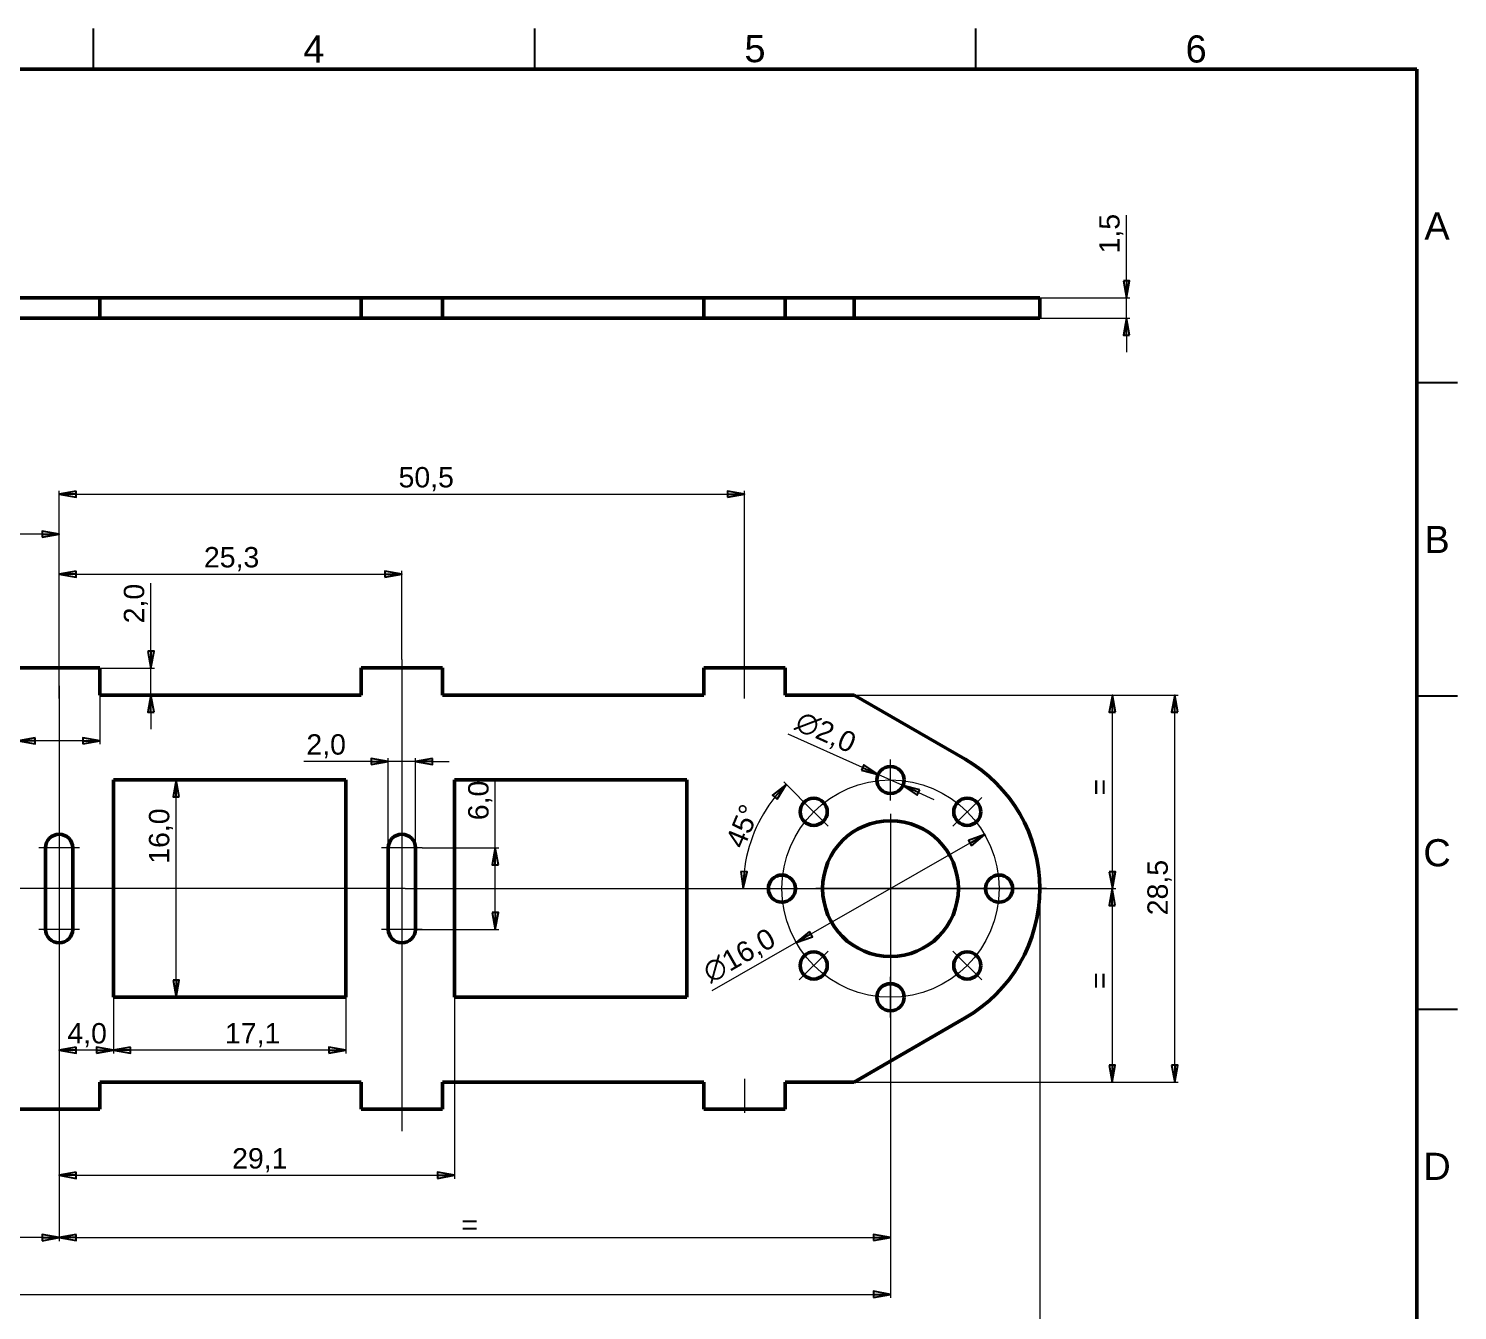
# Model space of a CAD drawing. Header units: millimetres. Extents: x 0 to 208, y 2 to 146.
# Drawn here: x 102.7 to 208, y 52.1 to 146.5 of the extents above; entities that cross this region are included whole.
import ezdxf

# ---------------------------------------------------------------- set-up
doc = ezdxf.new("R2010")
doc.units = ezdxf.units.MM
doc.header["$LTSCALE"] = 0.5
doc.linetypes.add('CHAIN', pattern=[0.3543, 0.2362, -0.0295, 0.0591, -0.0295])
for name, color, linetype, lineweight in [('Center Mark(INTECO)', 7, 'CHAIN', 18), ('Centerline(INTECO)', 7, 'CHAIN', 18), ('Dimensions(INTECO)', 7, 'Continuous', 25), ('Sketch Geometry(INTECO)', 7, 'Continuous', 50), ('Symbols(INTECO)', 7, 'Continuous', 18)]:
    doc.layers.add(name, color=color, linetype=linetype, lineweight=lineweight)
doc.layers.add('Visible Edges(INTECO)', color=7, linetype='Continuous', lineweight=50, true_color=0x262659)
doc.styles.add('Current-ISO-INTECO', font='arial.ttf')
doc.styles.add('Current-ISO-INTECODimensionsText', font='arial.ttf')
doc.dimstyles.new('ISO - INTECO', dxfattribs={"dimscale": 0.5, "dimtxt": 3, "dimasz": 2.5, "dimexe": 0.5, "dimexo": 0, "dimgap": 0.4, "dimtad": 1, "dimrnd": 1e-08, "dimzin": 0, "dimtxsty": 'Current-ISO-INTECODimensionsText', "dimblk": 'Filled-3', "dimcen": 0.09, "dimdle": 7, "dimclrd": 7, "dimclre": 7, "dimclrt": 7, "dimadec": 1, "dimazin": 0, "dimtfac": 0.666667, "dimtmove": 0, "dimatfit": 3, "dimfxl": 1, "dimtolj": 1, "dimlwd": 15, "dimlwe": 15, "dimarcsym": 0})

# ---------------------------------------------------------------- blocks, each defined once
blk = doc.blocks.new('Borders INTECO Okvir')
at = {"layer": 'Sketch Geometry(INTECO)', "lineweight": 25}
for p, q in [((215, 293), (215, 287)), ((280, 293), (280, 287)), ((345, 293), (345, 287)), ((416, 240.83), (410, 240.83)), ((416, 194.67), (410, 194.67)), ((416, 148.5), (410, 148.5))]:
    blk.add_line(p, q, dxfattribs=at)
at = {"layer": 'Sketch Geometry(INTECO)'}
for p, q in [((410, 287), (20, 287)), ((410, 10), (410, 287))]:
    blk.add_line(p, q, dxfattribs=at)
at = {"layer": 'Symbols(INTECO)', "color": 7, "char_height": 4, "style": 'Current-ISO-INTECO'}
for s, insert, attachment_point in [('\\fArial|b0|i0;\\H4.0000;4', (247.5, 292), 2), ('\\fArial|b0|i0;\\H4.0000;5', (312.5, 292.05), 2), ('\\fArial|b0|i0;\\H4.0000;6', (377.5, 292), 2), ('\\fArial|b0|i0;\\H4.0000;A', (413, 263.92), 5), ('\\fArial|b0|i0;\\H4.0000;B', (413, 217.75), 5), ('\\fArial|b0|i0;\\H4.0000;C', (413, 171.58), 5), ('\\fArial|b0|i0;\\H4.0000;D', (413, 125.42), 5)]:
    blk.add_mtext(s, dxfattribs=dict(at, insert=insert, attachment_point=attachment_point))
blk = doc.blocks.new('Filled-3')
at = {"color": 0}
for p, q in [((0, 0), (-1, 0.18)), ((-1, 0.18), (-1, -0.18)), ((-1, 0), (0, 0)), ((-1, -0.18), (0, 0))]:
    blk.add_line(p, q, dxfattribs=at)
at = {"color": 0, "flags": 128}
blk.add_lwpolyline([(-1, -0.18), (0, 0), (-1, 0.18), (-1, -0.18)], dxfattribs=at)
at = {"color": 0}
blk.add_solid([(-1, -0.18), (0, 0), (-1, 0.18), (-1, -0.18)], dxfattribs=at)
blk = doc.blocks.new('*D25')
at = {"layer": 'Defpoints', "color": 0, "linetype": 'Continuous', "transparency": 16777216}
for p in [(173.18, 87.14), (159.29, 79.19)]:
    blk.add_point(p, dxfattribs=at)
at = {"layer": 'Dimensions(INTECO)', "color": 7, "linetype": 'Continuous', "lineweight": 15, "transparency": 16777216}
for p, q in [((172.09, 86.52), (160.37, 79.81)), ((159.29, 79.19), (153.06, 75.63))]:
    blk.add_line(p, q, dxfattribs=at)
at = {"layer": 'Dimensions(INTECO)', "color": 7, "linetype": 'Continuous', "lineweight": 15, "transparency": 16777216, "xscale": 1.25, "yscale": 1.25, "zscale": 1.25}
for p, rotation in [((173.18, 87.14), 29.78324675128484), ((159.29, 79.19), 209.7832467512848)]:
    blk.add_blockref('Filled-3', p, dxfattribs=dict(at, rotation=rotation))
at = {"layer": 'Dimensions(INTECO)', "color": 7, "linetype": 'Continuous', "lineweight": 18, "transparency": 16777216, "insert": (152.22, 77.51), "char_height": 1.5, "attachment_point": 1, "rotation": 29.7832, "style": 'Current-ISO-INTECODimensionsText'}
blk.add_mtext('\\A1;∅16,0', dxfattribs=at)
blk = doc.blocks.new('*D28')
at = {"layer": 'Defpoints', "color": 0, "linetype": 'Continuous', "transparency": 16777216}
for p in [(43.73, 77.66), (166.23, 77.66), (166.23, 53.28)]:
    blk.add_point(p, dxfattribs=at)
at = {"layer": 'Dimensions(INTECO)', "color": 7, "linetype": 'Continuous', "lineweight": 15, "transparency": 16777216}
for p, q in [((43.73, 77.66), (43.73, 53.03)), ((166.23, 77.66), (166.23, 53.03)), ((44.98, 53.28), (164.98, 53.28))]:
    blk.add_line(p, q, dxfattribs=at)
at = {"layer": 'Dimensions(INTECO)', "color": 7, "linetype": 'Continuous', "lineweight": 15, "transparency": 16777216, "xscale": 1.25, "yscale": 1.25, "zscale": 1.25, "rotation": 180}
blk.add_blockref('Filled-3', (43.73, 53.28), dxfattribs=at)
at = {"layer": 'Dimensions(INTECO)', "color": 7, "linetype": 'Continuous', "lineweight": 15, "transparency": 16777216, "xscale": 1.25, "yscale": 1.25, "zscale": 1.25}
blk.add_blockref('Filled-3', (166.23, 53.28), dxfattribs=at)
at = {"layer": 'Dimensions(INTECO)', "color": 7, "linetype": 'Continuous', "lineweight": 18, "transparency": 16777216, "insert": (96.43, 55.28), "char_height": 1.5, "attachment_point": 1, "style": 'Current-ISO-INTECODimensionsText'}
blk.add_mtext('\\A1;122,5', dxfattribs=at)
blk = doc.blocks.new('*D29')
at = {"layer": 'Defpoints', "color": 0, "linetype": 'Continuous', "transparency": 16777216}
for p in [(32.73, 83.16), (177.23, 83.16), (177.23, 47.78)]:
    blk.add_point(p, dxfattribs=at)
at = {"layer": 'Dimensions(INTECO)', "color": 7, "linetype": 'Continuous', "lineweight": 15, "transparency": 16777216}
for p, q in [((32.73, 83.16), (32.73, 47.53)), ((177.23, 83.16), (177.23, 47.53)), ((33.98, 47.78), (175.98, 47.78))]:
    blk.add_line(p, q, dxfattribs=at)
at = {"layer": 'Dimensions(INTECO)', "color": 7, "linetype": 'Continuous', "lineweight": 15, "transparency": 16777216, "xscale": 1.25, "yscale": 1.25, "zscale": 1.25, "rotation": 180}
blk.add_blockref('Filled-3', (32.73, 47.78), dxfattribs=at)
at = {"layer": 'Dimensions(INTECO)', "color": 7, "linetype": 'Continuous', "lineweight": 15, "transparency": 16777216, "xscale": 1.25, "yscale": 1.25, "zscale": 1.25}
blk.add_blockref('Filled-3', (177.23, 47.78), dxfattribs=at)
at = {"layer": 'Dimensions(INTECO)', "color": 7, "linetype": 'Continuous', "lineweight": 18, "transparency": 16777216, "insert": (77.64, 49.95), "char_height": 1.5, "attachment_point": 1, "style": 'Current-ISO-INTECODimensionsText'}
blk.add_mtext('\\A1;\\fArial|b0|i0;\\H1.5000;(145)', dxfattribs=at)
blk = doc.blocks.new('*D30')
at = {"layer": 'Defpoints', "color": 0, "linetype": 'Continuous', "transparency": 16777216}
for p in [(131.23, 92.52), (129.23, 86.16), (131.23, 86.16)]:
    blk.add_point(p, dxfattribs=at)
at = {"layer": 'Dimensions(INTECO)', "color": 7, "linetype": 'Continuous', "lineweight": 15, "transparency": 16777216}
for p, q in [((129.23, 86.16), (129.23, 92.77)), ((131.23, 86.16), (131.23, 92.77)), ((127.98, 92.52), (123, 92.52)), ((131.23, 92.52), (129.23, 92.52)), ((132.48, 92.52), (133.73, 92.52))]:
    blk.add_line(p, q, dxfattribs=at)
at = {"layer": 'Dimensions(INTECO)', "color": 7, "linetype": 'Continuous', "lineweight": 15, "transparency": 16777216, "xscale": 1.25, "yscale": 1.25, "zscale": 1.25}
blk.add_blockref('Filled-3', (129.23, 92.52), dxfattribs=at)
at = {"layer": 'Dimensions(INTECO)', "color": 7, "linetype": 'Continuous', "lineweight": 15, "transparency": 16777216, "xscale": 1.25, "yscale": 1.25, "zscale": 1.25, "rotation": 180}
blk.add_blockref('Filled-3', (131.23, 92.52), dxfattribs=at)
at = {"layer": 'Dimensions(INTECO)', "color": 7, "linetype": 'Continuous', "lineweight": 18, "transparency": 16777216, "insert": (123.2, 94.53), "char_height": 1.5, "attachment_point": 1, "style": 'Current-ISO-INTECODimensionsText'}
blk.add_mtext('\\A1;2,0', dxfattribs=at)
blk = doc.blocks.new('*D31')
at = {"layer": 'Defpoints', "color": 0, "linetype": 'Continuous', "transparency": 16777216}
for p in [(131.73, 86.16), (131.23, 80.16), (137.12, 80.16)]:
    blk.add_point(p, dxfattribs=at)
at = {"layer": 'Dimensions(INTECO)', "color": 7, "linetype": 'Continuous', "lineweight": 15, "transparency": 16777216}
for p, q in [((137.12, 86.16), (137.12, 91.13)), ((131.73, 86.16), (137.37, 86.16)), ((137.12, 81.41), (137.12, 84.91)), ((131.23, 80.16), (137.37, 80.16))]:
    blk.add_line(p, q, dxfattribs=at)
at = {"layer": 'Dimensions(INTECO)', "color": 7, "linetype": 'Continuous', "lineweight": 15, "transparency": 16777216, "xscale": 1.25, "yscale": 1.25, "zscale": 1.25}
for p, rotation in [((137.12, 86.16), 90), ((137.12, 80.16), 270)]:
    blk.add_blockref('Filled-3', p, dxfattribs=dict(at, rotation=rotation))
at = {"layer": 'Dimensions(INTECO)', "color": 7, "linetype": 'Continuous', "lineweight": 18, "transparency": 16777216, "insert": (135.12, 88.2), "char_height": 1.5, "attachment_point": 1, "rotation": 90, "style": 'Current-ISO-INTECODimensionsText'}
blk.add_mtext('\\A1;6,0', dxfattribs=at)
blk = doc.blocks.new('*D32')
at = {"layer": 'Defpoints', "color": 0, "linetype": 'Continuous', "transparency": 16777216}
for p in [(155.48, 112.21), (104.98, 99.66), (155.48, 99.66)]:
    blk.add_point(p, dxfattribs=at)
at = {"layer": 'Dimensions(INTECO)', "color": 7, "linetype": 'Continuous', "lineweight": 15, "transparency": 16777216}
for p, q in [((104.98, 99.66), (104.98, 112.46)), ((106.23, 112.21), (154.23, 112.21)), ((155.48, 99.66), (155.48, 112.46))]:
    blk.add_line(p, q, dxfattribs=at)
at = {"layer": 'Dimensions(INTECO)', "color": 7, "linetype": 'Continuous', "lineweight": 15, "transparency": 16777216, "xscale": 1.25, "yscale": 1.25, "zscale": 1.25, "rotation": 180}
blk.add_blockref('Filled-3', (104.98, 112.21), dxfattribs=at)
at = {"layer": 'Dimensions(INTECO)', "color": 7, "linetype": 'Continuous', "lineweight": 15, "transparency": 16777216, "xscale": 1.25, "yscale": 1.25, "zscale": 1.25}
blk.add_blockref('Filled-3', (155.48, 112.21), dxfattribs=at)
at = {"layer": 'Dimensions(INTECO)', "color": 7, "linetype": 'Continuous', "lineweight": 18, "transparency": 16777216, "insert": (129.99, 114.21), "char_height": 1.5, "attachment_point": 1, "style": 'Current-ISO-INTECODimensionsText'}
blk.add_mtext('\\A1;50,5', dxfattribs=at)
blk = doc.blocks.new('*D33')
at = {"layer": 'Defpoints', "color": 0, "linetype": 'Continuous', "transparency": 16777216}
for p in [(101.98, 99.41), (107.98, 99.41), (107.98, 94.05)]:
    blk.add_point(p, dxfattribs=at)
at = {"layer": 'Dimensions(INTECO)', "color": 7, "linetype": 'Continuous', "lineweight": 15, "transparency": 16777216}
for p, q in [((101.98, 99.41), (101.98, 93.8)), ((107.98, 99.41), (107.98, 93.8)), ((101.98, 94.05), (96.87, 94.05)), ((106.73, 94.05), (103.23, 94.05))]:
    blk.add_line(p, q, dxfattribs=at)
at = {"layer": 'Dimensions(INTECO)', "color": 7, "linetype": 'Continuous', "lineweight": 15, "transparency": 16777216, "xscale": 1.25, "yscale": 1.25, "zscale": 1.25, "rotation": 180}
blk.add_blockref('Filled-3', (101.98, 94.05), dxfattribs=at)
at = {"layer": 'Dimensions(INTECO)', "color": 7, "linetype": 'Continuous', "lineweight": 15, "transparency": 16777216, "xscale": 1.25, "yscale": 1.25, "zscale": 1.25}
blk.add_blockref('Filled-3', (107.98, 94.05), dxfattribs=at)
at = {"layer": 'Dimensions(INTECO)', "color": 7, "linetype": 'Continuous', "lineweight": 18, "transparency": 16777216, "insert": (97.07, 96.05), "char_height": 1.5, "attachment_point": 1, "style": 'Current-ISO-INTECODimensionsText'}
blk.add_mtext('\\A1;6,0', dxfattribs=at)
blk = doc.blocks.new('*D34')
at = {"layer": 'Defpoints', "color": 0, "linetype": 'Continuous', "transparency": 16777216}
for p in [(107.98, 99.41), (111.75, 99.41), (107.98, 97.41)]:
    blk.add_point(p, dxfattribs=at)
at = {"layer": 'Dimensions(INTECO)', "color": 7, "linetype": 'Continuous', "lineweight": 15, "transparency": 16777216}
for p, q in [((111.75, 100.66), (111.75, 105.65)), ((107.98, 99.41), (112, 99.41)), ((111.75, 97.41), (111.75, 99.41)), ((107.98, 97.41), (112, 97.41)), ((111.75, 96.16), (111.75, 94.91))]:
    blk.add_line(p, q, dxfattribs=at)
at = {"layer": 'Dimensions(INTECO)', "color": 7, "linetype": 'Continuous', "lineweight": 15, "transparency": 16777216, "xscale": 1.25, "yscale": 1.25, "zscale": 1.25}
for p, rotation in [((111.75, 99.41), 270), ((111.75, 97.41), 90)]:
    blk.add_blockref('Filled-3', p, dxfattribs=dict(at, rotation=rotation))
at = {"layer": 'Dimensions(INTECO)', "color": 7, "linetype": 'Continuous', "lineweight": 18, "transparency": 16777216, "insert": (109.75, 102.7), "char_height": 1.5, "attachment_point": 1, "rotation": 90, "style": 'Current-ISO-INTECODimensionsText'}
blk.add_mtext('\\A1;2,0', dxfattribs=at)
blk = doc.blocks.new('*D35')
at = {"layer": 'Defpoints', "color": 0, "linetype": 'Continuous', "transparency": 16777216}
for p in [(104.98, 80.16), (108.98, 75.16), (104.98, 71.26)]:
    blk.add_point(p, dxfattribs=at)
at = {"layer": 'Dimensions(INTECO)', "color": 7, "linetype": 'Continuous', "lineweight": 15, "transparency": 16777216}
for p, q in [((108.98, 75.16), (108.98, 71.01)), ((107.73, 71.26), (106.23, 71.26))]:
    blk.add_line(p, q, dxfattribs=at)
at = {"layer": 'Dimensions(INTECO)', "color": 7, "linetype": 'Continuous', "lineweight": 15, "transparency": 16777216, "xscale": 1.25, "yscale": 1.25, "zscale": 1.25, "rotation": 180}
blk.add_blockref('Filled-3', (104.98, 71.26), dxfattribs=at)
at = {"layer": 'Dimensions(INTECO)', "color": 7, "linetype": 'Continuous', "lineweight": 15, "transparency": 16777216, "xscale": 1.25, "yscale": 1.25, "zscale": 1.25}
blk.add_blockref('Filled-3', (108.98, 71.26), dxfattribs=at)
at = {"layer": 'Dimensions(INTECO)', "color": 7, "linetype": 'Continuous', "lineweight": 18, "transparency": 16777216, "insert": (105.59, 73.26), "char_height": 1.5, "attachment_point": 1, "style": 'Current-ISO-INTECODimensionsText'}
blk.add_mtext('\\A1;4,0', dxfattribs=at)
blk = doc.blocks.new('*D36')
at = {"layer": 'Defpoints', "color": 0, "linetype": 'Continuous', "transparency": 16777216}
for p in [(108.98, 75.16), (126.11, 75.16), (108.98, 71.26)]:
    blk.add_point(p, dxfattribs=at)
at = {"layer": 'Dimensions(INTECO)', "color": 7, "linetype": 'Continuous', "lineweight": 15, "transparency": 16777216}
for p, q in [((108.98, 75.16), (108.98, 71.01)), ((126.11, 75.16), (126.11, 71.01)), ((124.86, 71.26), (110.23, 71.26))]:
    blk.add_line(p, q, dxfattribs=at)
at = {"layer": 'Dimensions(INTECO)', "color": 7, "linetype": 'Continuous', "lineweight": 15, "transparency": 16777216, "xscale": 1.25, "yscale": 1.25, "zscale": 1.25, "rotation": 180}
blk.add_blockref('Filled-3', (108.98, 71.26), dxfattribs=at)
at = {"layer": 'Dimensions(INTECO)', "color": 7, "linetype": 'Continuous', "lineweight": 15, "transparency": 16777216, "xscale": 1.25, "yscale": 1.25, "zscale": 1.25}
blk.add_blockref('Filled-3', (126.11, 71.26), dxfattribs=at)
at = {"layer": 'Dimensions(INTECO)', "color": 7, "linetype": 'Continuous', "lineweight": 18, "transparency": 16777216, "insert": (117.2, 73.26), "char_height": 1.5, "attachment_point": 1, "style": 'Current-ISO-INTECODimensionsText'}
blk.add_mtext('\\A1;17,1', dxfattribs=at)
blk = doc.blocks.new('*D37')
at = {"layer": 'Defpoints', "color": 0, "linetype": 'Continuous', "transparency": 16777216}
for p in [(108.98, 91.16), (113.6, 91.16), (108.98, 75.16)]:
    blk.add_point(p, dxfattribs=at)
at = {"layer": 'Dimensions(INTECO)', "color": 7, "linetype": 'Continuous', "lineweight": 15, "transparency": 16777216}
blk.add_line((113.6, 76.41), (113.6, 89.91), dxfattribs=at)
at = {"layer": 'Dimensions(INTECO)', "color": 7, "linetype": 'Continuous', "lineweight": 15, "transparency": 16777216, "xscale": 1.25, "yscale": 1.25, "zscale": 1.25}
for p, rotation in [((113.6, 91.16), 90), ((113.6, 75.16), 270)]:
    blk.add_blockref('Filled-3', p, dxfattribs=dict(at, rotation=rotation))
at = {"layer": 'Dimensions(INTECO)', "color": 7, "linetype": 'Continuous', "lineweight": 18, "transparency": 16777216, "insert": (111.6, 84.99), "char_height": 1.5, "attachment_point": 1, "rotation": 90, "style": 'Current-ISO-INTECODimensionsText'}
blk.add_mtext('\\A1;16,0', dxfattribs=at)
blk = doc.blocks.new('*D38')
at = {"layer": 'Defpoints', "color": 0, "linetype": 'Continuous', "transparency": 16777216}
for p in [(46.41, 109.26), (104.98, 99.66), (46.41, 97.41)]:
    blk.add_point(p, dxfattribs=at)
at = {"layer": 'Dimensions(INTECO)', "color": 7, "linetype": 'Continuous', "lineweight": 15, "transparency": 16777216}
for p, q in [((46.41, 97.41), (46.41, 109.51)), ((104.98, 99.66), (104.98, 109.51)), ((103.73, 109.26), (47.66, 109.26))]:
    blk.add_line(p, q, dxfattribs=at)
at = {"layer": 'Dimensions(INTECO)', "color": 7, "linetype": 'Continuous', "lineweight": 15, "transparency": 16777216, "xscale": 1.25, "yscale": 1.25, "zscale": 1.25, "rotation": 180}
blk.add_blockref('Filled-3', (46.41, 109.26), dxfattribs=at)
at = {"layer": 'Dimensions(INTECO)', "color": 7, "linetype": 'Continuous', "lineweight": 15, "transparency": 16777216, "xscale": 1.25, "yscale": 1.25, "zscale": 1.25}
blk.add_blockref('Filled-3', (104.98, 109.26), dxfattribs=at)
at = {"layer": 'Dimensions(INTECO)', "color": 7, "linetype": 'Continuous', "lineweight": 18, "transparency": 16777216, "insert": (73.75, 111.27), "char_height": 1.5, "attachment_point": 1, "style": 'Current-ISO-INTECODimensionsText'}
blk.add_mtext('\\A1;58,6', dxfattribs=at)
blk = doc.blocks.new('*D40')
at = {"layer": 'Defpoints', "color": 0, "linetype": 'Continuous', "transparency": 16777216}
for p in [(43.73, 77.66), (104.98, 66.66), (43.73, 57.46)]:
    blk.add_point(p, dxfattribs=at)
at = {"layer": 'Dimensions(INTECO)', "color": 7, "linetype": 'Continuous', "lineweight": 15, "transparency": 16777216}
for p, q in [((43.73, 77.66), (43.73, 57.21)), ((104.98, 66.66), (104.98, 57.21)), ((103.73, 57.46), (44.98, 57.46))]:
    blk.add_line(p, q, dxfattribs=at)
at = {"layer": 'Dimensions(INTECO)', "color": 7, "linetype": 'Continuous', "lineweight": 15, "transparency": 16777216, "xscale": 1.25, "yscale": 1.25, "zscale": 1.25, "rotation": 180}
blk.add_blockref('Filled-3', (43.73, 57.46), dxfattribs=at)
at = {"layer": 'Dimensions(INTECO)', "color": 7, "linetype": 'Continuous', "lineweight": 15, "transparency": 16777216, "xscale": 1.25, "yscale": 1.25, "zscale": 1.25}
blk.add_blockref('Filled-3', (104.98, 57.46), dxfattribs=at)
at = {"layer": 'Dimensions(INTECO)', "color": 7, "linetype": 'Continuous', "lineweight": 18, "transparency": 16777216, "insert": (73.51, 59.16), "char_height": 1.5, "attachment_point": 1, "style": 'Current-ISO-INTECODimensionsText'}
blk.add_mtext('\\A1; \\fArial|b0|i0;\\H1.5000;=', dxfattribs=at)
blk = doc.blocks.new('*D41')
at = {"layer": 'Defpoints', "color": 0, "linetype": 'Continuous', "transparency": 16777216}
for p in [(166.23, 77.66), (104.98, 66.66), (166.23, 57.47)]:
    blk.add_point(p, dxfattribs=at)
at = {"layer": 'Dimensions(INTECO)', "color": 7, "linetype": 'Continuous', "lineweight": 15, "transparency": 16777216}
for p, q in [((166.23, 77.66), (166.23, 57.22)), ((104.98, 66.66), (104.98, 57.22)), ((106.23, 57.47), (164.98, 57.47))]:
    blk.add_line(p, q, dxfattribs=at)
at = {"layer": 'Dimensions(INTECO)', "color": 7, "linetype": 'Continuous', "lineweight": 15, "transparency": 16777216, "xscale": 1.25, "yscale": 1.25, "zscale": 1.25, "rotation": 180}
blk.add_blockref('Filled-3', (104.98, 57.47), dxfattribs=at)
at = {"layer": 'Dimensions(INTECO)', "color": 7, "linetype": 'Continuous', "lineweight": 15, "transparency": 16777216, "xscale": 1.25, "yscale": 1.25, "zscale": 1.25}
blk.add_blockref('Filled-3', (166.23, 57.47), dxfattribs=at)
at = {"layer": 'Dimensions(INTECO)', "color": 7, "linetype": 'Continuous', "lineweight": 18, "transparency": 16777216, "insert": (134.04, 59.17), "char_height": 1.5, "attachment_point": 1, "style": 'Current-ISO-INTECODimensionsText'}
blk.add_mtext('\\A1; \\fArial|b0|i0;\\H1.5000;=', dxfattribs=at)
blk = doc.blocks.new('*D42')
at = {"layer": 'Defpoints', "color": 0, "linetype": 'Continuous', "transparency": 16777216}
for p in [(159.52, 89.88), (156.83, 88.59), (130.47, 83.16), (166.23, 83.16)]:
    blk.add_point(p, dxfattribs=at)
at = {"layer": 'Dimensions(INTECO)', "color": 7, "linetype": 'Continuous', "lineweight": 15, "transparency": 16777216}
for p, q in [((159.52, 89.88), (158.38, 91.02)), ((130.47, 83.16), (155.62, 83.16))]:
    blk.add_line(p, q, dxfattribs=at)
blk.add_arc((166.23, 83.16), 10.86, 141.5995, 173.4005, dxfattribs=at)
at = {"layer": 'Dimensions(INTECO)', "color": 7, "linetype": 'Continuous', "lineweight": 15, "transparency": 16777216, "xscale": 1.25, "yscale": 1.25, "zscale": 1.25}
for p, rotation in [((158.55, 90.84), 48.29977194846997), ((155.37, 83.16), 266.7002280515304)]:
    blk.add_blockref('Filled-3', p, dxfattribs=dict(at, rotation=rotation))
at = {"layer": 'Dimensions(INTECO)', "color": 7, "linetype": 'Continuous', "lineweight": 18, "transparency": 16777216, "insert": (154.03, 86.59), "char_height": 1.5, "attachment_point": 1, "rotation": 67.5, "style": 'Current-ISO-INTECODimensionsText'}
blk.add_mtext('\\A1;45°', dxfattribs=at)
blk = doc.blocks.new('*D43')
at = {"layer": 'Defpoints', "color": 0, "linetype": 'Continuous', "transparency": 16777216}
for p in [(165.32, 91.57), (167.15, 90.75)]:
    blk.add_point(p, dxfattribs=at)
at = {"layer": 'Dimensions(INTECO)', "color": 7, "linetype": 'Continuous', "lineweight": 15, "transparency": 16777216}
for p, q in [((164.18, 92.08), (158.7, 94.54)), ((167.15, 90.75), (165.32, 91.57)), ((168.29, 90.24), (169.43, 89.73))]:
    blk.add_line(p, q, dxfattribs=at)
at = {"layer": 'Dimensions(INTECO)', "color": 7, "linetype": 'Continuous', "lineweight": 15, "transparency": 16777216, "xscale": 1.25, "yscale": 1.25, "zscale": 1.25}
for p, rotation in [((165.32, 91.57), 335.8769227417064), ((167.15, 90.75), 155.8769227417063)]:
    blk.add_blockref('Filled-3', p, dxfattribs=dict(at, rotation=rotation))
at = {"layer": 'Dimensions(INTECO)', "color": 7, "linetype": 'Continuous', "lineweight": 18, "transparency": 16777216, "insert": (159.72, 96.33), "char_height": 1.5, "attachment_point": 1, "rotation": 335.8769, "style": 'Current-ISO-INTECODimensionsText'}
blk.add_mtext('\\A1;∅2,0', dxfattribs=at)
blk = doc.blocks.new('*D44')
at = {"layer": 'Defpoints', "color": 0, "linetype": 'Continuous', "transparency": 16777216}
for p in [(163.55, 97.41), (182.58, 97.41), (130.47, 83.16)]:
    blk.add_point(p, dxfattribs=at)
at = {"layer": 'Dimensions(INTECO)', "color": 7, "linetype": 'Continuous', "lineweight": 15, "transparency": 16777216}
for p, q in [((163.55, 97.41), (182.83, 97.41)), ((182.58, 84.41), (182.58, 96.16)), ((130.47, 83.16), (182.83, 83.16))]:
    blk.add_line(p, q, dxfattribs=at)
at = {"layer": 'Dimensions(INTECO)', "color": 7, "linetype": 'Continuous', "lineweight": 15, "transparency": 16777216, "xscale": 1.25, "yscale": 1.25, "zscale": 1.25}
for p, rotation in [((182.58, 97.41), 90), ((182.58, 83.16), 270)]:
    blk.add_blockref('Filled-3', p, dxfattribs=dict(at, rotation=rotation))
at = {"layer": 'Dimensions(INTECO)', "color": 7, "linetype": 'Continuous', "lineweight": 18, "transparency": 16777216, "insert": (180.88, 89.44), "char_height": 1.5, "attachment_point": 1, "rotation": 90, "style": 'Current-ISO-INTECODimensionsText'}
blk.add_mtext('\\A1; \\fArial|b0|i0;\\H1.5000;=', dxfattribs=at)
blk = doc.blocks.new('*D45')
at = {"layer": 'Defpoints', "color": 0, "linetype": 'Continuous', "transparency": 16777216}
for p in [(130.47, 83.16), (163.55, 68.91), (182.57, 68.91)]:
    blk.add_point(p, dxfattribs=at)
at = {"layer": 'Dimensions(INTECO)', "color": 7, "linetype": 'Continuous', "lineweight": 15, "transparency": 16777216}
for p, q in [((130.47, 83.16), (182.82, 83.16)), ((182.57, 81.91), (182.57, 70.16)), ((163.55, 68.91), (182.82, 68.91))]:
    blk.add_line(p, q, dxfattribs=at)
at = {"layer": 'Dimensions(INTECO)', "color": 7, "linetype": 'Continuous', "lineweight": 15, "transparency": 16777216, "xscale": 1.25, "yscale": 1.25, "zscale": 1.25}
for p, rotation in [((182.57, 83.16), 90), ((182.57, 68.91), 270)]:
    blk.add_blockref('Filled-3', p, dxfattribs=dict(at, rotation=rotation))
at = {"layer": 'Dimensions(INTECO)', "color": 7, "linetype": 'Continuous', "lineweight": 18, "transparency": 16777216, "insert": (180.87, 75.19), "char_height": 1.5, "attachment_point": 1, "rotation": 90, "style": 'Current-ISO-INTECODimensionsText'}
blk.add_mtext('\\A1; \\fArial|b0|i0;\\H1.5000;=', dxfattribs=at)
blk = doc.blocks.new('*D46')
at = {"layer": 'Defpoints', "color": 0, "linetype": 'Continuous', "transparency": 16777216}
for p in [(163.55, 97.41), (187.17, 97.41), (163.55, 68.91)]:
    blk.add_point(p, dxfattribs=at)
at = {"layer": 'Dimensions(INTECO)', "color": 7, "linetype": 'Continuous', "lineweight": 15, "transparency": 16777216}
for p, q in [((163.55, 97.41), (187.42, 97.41)), ((187.17, 70.16), (187.17, 96.16)), ((163.55, 68.91), (187.42, 68.91))]:
    blk.add_line(p, q, dxfattribs=at)
at = {"layer": 'Dimensions(INTECO)', "color": 7, "linetype": 'Continuous', "lineweight": 15, "transparency": 16777216, "xscale": 1.25, "yscale": 1.25, "zscale": 1.25}
for p, rotation in [((187.17, 97.41), 90), ((187.17, 68.91), 270)]:
    blk.add_blockref('Filled-3', p, dxfattribs=dict(at, rotation=rotation))
at = {"layer": 'Dimensions(INTECO)', "color": 7, "linetype": 'Continuous', "lineweight": 18, "transparency": 16777216, "insert": (185.16, 81.2), "char_height": 1.5, "attachment_point": 1, "rotation": 90, "style": 'Current-ISO-INTECODimensionsText'}
blk.add_mtext('\\A1;28,5', dxfattribs=at)
blk = doc.blocks.new('*D48')
at = {"layer": 'Defpoints', "color": 0, "linetype": 'Continuous', "transparency": 16777216}
for p in [(171.73, 126.67), (183.62, 126.67), (171.73, 125.17)]:
    blk.add_point(p, dxfattribs=at)
at = {"layer": 'Dimensions(INTECO)', "color": 7, "linetype": 'Continuous', "lineweight": 15, "transparency": 16777216}
for p, q in [((183.62, 127.92), (183.62, 132.75)), ((171.73, 126.67), (183.87, 126.67)), ((183.62, 125.17), (183.62, 126.67)), ((171.73, 125.17), (183.87, 125.17)), ((183.62, 123.92), (183.62, 122.67))]:
    blk.add_line(p, q, dxfattribs=at)
at = {"layer": 'Dimensions(INTECO)', "color": 7, "linetype": 'Continuous', "lineweight": 15, "transparency": 16777216, "xscale": 1.25, "yscale": 1.25, "zscale": 1.25}
for p, rotation in [((183.62, 126.67), 270), ((183.62, 125.17), 90)]:
    blk.add_blockref('Filled-3', p, dxfattribs=dict(at, rotation=rotation))
at = {"layer": 'Dimensions(INTECO)', "color": 7, "linetype": 'Continuous', "lineweight": 18, "transparency": 16777216, "insert": (181.61, 129.94), "char_height": 1.5, "attachment_point": 1, "rotation": 90, "style": 'Current-ISO-INTECODimensionsText'}
blk.add_mtext('\\A1;1,5', dxfattribs=at)
blk = doc.blocks.new('*D49')
at = {"layer": 'Defpoints', "color": 0, "linetype": 'Continuous', "transparency": 16777216}
for p in [(134.11, 75.16), (104.98, 67.69), (134.11, 62.05)]:
    blk.add_point(p, dxfattribs=at)
at = {"layer": 'Dimensions(INTECO)', "color": 7, "linetype": 'Continuous', "lineweight": 15, "transparency": 16777216}
for p, q in [((134.11, 75.16), (134.11, 61.8)), ((104.98, 67.69), (104.98, 61.8)), ((106.23, 62.05), (132.86, 62.05))]:
    blk.add_line(p, q, dxfattribs=at)
at = {"layer": 'Dimensions(INTECO)', "color": 7, "linetype": 'Continuous', "lineweight": 15, "transparency": 16777216, "xscale": 1.25, "yscale": 1.25, "zscale": 1.25, "rotation": 180}
blk.add_blockref('Filled-3', (104.98, 62.05), dxfattribs=at)
at = {"layer": 'Dimensions(INTECO)', "color": 7, "linetype": 'Continuous', "lineweight": 15, "transparency": 16777216, "xscale": 1.25, "yscale": 1.25, "zscale": 1.25}
blk.add_blockref('Filled-3', (134.11, 62.05), dxfattribs=at)
at = {"layer": 'Dimensions(INTECO)', "color": 7, "linetype": 'Continuous', "lineweight": 18, "transparency": 16777216, "insert": (117.73, 64.05), "char_height": 1.5, "attachment_point": 1, "style": 'Current-ISO-INTECODimensionsText'}
blk.add_mtext('\\A1;29,1', dxfattribs=at)
blk = doc.blocks.new('*D50')
at = {"layer": 'Defpoints', "color": 0, "linetype": 'Continuous', "transparency": 16777216}
for p in [(130.23, 106.32), (130.23, 100.04), (104.98, 98.1)]:
    blk.add_point(p, dxfattribs=at)
at = {"layer": 'Dimensions(INTECO)', "color": 7, "linetype": 'Continuous', "lineweight": 15, "transparency": 16777216}
for p, q in [((104.98, 98.1), (104.98, 106.57)), ((130.23, 100.04), (130.23, 106.57)), ((106.23, 106.32), (128.98, 106.32))]:
    blk.add_line(p, q, dxfattribs=at)
at = {"layer": 'Dimensions(INTECO)', "color": 7, "linetype": 'Continuous', "lineweight": 15, "transparency": 16777216, "xscale": 1.25, "yscale": 1.25, "zscale": 1.25, "rotation": 180}
blk.add_blockref('Filled-3', (104.98, 106.32), dxfattribs=at)
at = {"layer": 'Dimensions(INTECO)', "color": 7, "linetype": 'Continuous', "lineweight": 15, "transparency": 16777216, "xscale": 1.25, "yscale": 1.25, "zscale": 1.25}
blk.add_blockref('Filled-3', (130.23, 106.32), dxfattribs=at)
at = {"layer": 'Dimensions(INTECO)', "color": 7, "linetype": 'Continuous', "lineweight": 18, "transparency": 16777216, "insert": (115.65, 108.32), "char_height": 1.5, "attachment_point": 1, "style": 'Current-ISO-INTECODimensionsText'}
blk.add_mtext('\\A1;25,3', dxfattribs=at)

msp = doc.modelspace()

# ---------------------------------------------------------------- linework, layer by layer
at = {"layer": 'Center Mark(INTECO)', "linetype": 'Continuous'}
for p, q in [((130.233, 100.039), (130.233, 65.289)), ((104.983, 98.102), (104.983, 67.687)), ((166.233, 89.662), (166.233, 92.662)), ((159.515, 89.88), (161.637, 87.759)), ((172.95, 89.88), (170.829, 87.759)), ((166.233, 88.662), (166.233, 77.662)), ((104.983, 87.662), (104.983, 85.912)), ((130.233, 87.662), (130.233, 85.912)), ((106.483, 86.162), (103.483, 86.162)), ((131.733, 86.162), (128.733, 86.162)), ((130.47, 83.162), (32.233, 83.162)), ((156.733, 83.162), (159.733, 83.162)), ((171.733, 83.162), (160.733, 83.162)), ((177.733, 83.162), (165.983, 83.162)), ((166.233, 83.412), (166.233, 82.912)), ((175.733, 83.162), (172.733, 83.162)), ((106.483, 80.162), (103.483, 80.162)), ((131.733, 80.162), (128.733, 80.162)), ((159.515, 76.445), (161.637, 78.566)), ((172.95, 76.445), (170.829, 78.566)), ((166.233, 73.662), (166.233, 76.662))]:
    msp.add_line(p, q, dxfattribs=at)
at = {"layer": 'Centerline(INTECO)', "linetype": 'Continuous'}
for p, q in [((104.983, 97.162), (104.983, 99.662)), ((155.483, 97.162), (155.483, 99.662)), ((104.983, 69.162), (104.983, 66.662)), ((155.483, 69.162), (155.483, 66.662))]:
    msp.add_line(p, q, dxfattribs=at)
msp.add_circle((166.233, 83.162), 8, dxfattribs=at)
at = {"layer": 'Visible Edges(INTECO)'}
for p, q in [((101.983, 126.67), (107.983, 126.67)), ((107.983, 126.67), (107.983, 125.17)), ((107.983, 126.67), (127.233, 126.67)), ((127.233, 125.17), (127.233, 126.67)), ((127.233, 126.67), (133.233, 126.67)), ((133.233, 126.67), (133.233, 125.17)), ((133.233, 126.67), (152.483, 126.67)), ((152.483, 125.17), (152.483, 126.67)), ((152.483, 126.67), (158.483, 126.67)), ((158.483, 126.67), (158.483, 125.17)), ((158.483, 126.67), (163.551, 126.67)), ((163.551, 125.17), (163.551, 126.67)), ((163.551, 126.67), (171.733, 126.67)), ((177.233, 126.67), (171.733, 126.67)), ((177.233, 125.17), (177.233, 126.67)), ((107.983, 125.17), (101.983, 125.17)), ((127.233, 125.17), (107.983, 125.17)), ((133.233, 125.17), (127.233, 125.17)), ((152.483, 125.17), (133.233, 125.17)), ((158.483, 125.17), (152.483, 125.17)), ((163.551, 125.17), (158.483, 125.17)), ((171.733, 125.17), (163.551, 125.17)), ((171.733, 125.17), (177.233, 125.17)), ((101.983, 99.412), (107.983, 99.412)), ((107.983, 97.412), (107.983, 99.412)), ((127.233, 97.412), (127.233, 99.412)), ((127.233, 99.412), (133.233, 99.412)), ((133.233, 97.412), (133.233, 99.412)), ((152.483, 97.412), (152.483, 99.412)), ((152.483, 99.412), (158.483, 99.412)), ((158.483, 97.412), (158.483, 99.412)), ((127.233, 97.412), (107.983, 97.412)), ((152.483, 97.412), (133.233, 97.412)), ((163.551, 97.412), (158.483, 97.412)), ((171.733, 92.689), (163.551, 97.412)), ((108.983, 75.162), (108.983, 91.162)), ((108.983, 91.162), (126.108, 91.162)), ((126.108, 91.162), (126.108, 75.162)), ((134.108, 75.162), (134.108, 91.162)), ((134.108, 91.162), (151.233, 91.162)), ((151.233, 91.162), (151.233, 75.162)), ((103.983, 80.162), (103.983, 86.162)), ((105.983, 86.162), (105.983, 80.162)), ((129.233, 80.162), (129.233, 86.162)), ((131.233, 86.162), (131.233, 80.162)), ((126.108, 75.162), (108.983, 75.162)), ((151.233, 75.162), (134.108, 75.162)), ((163.551, 68.912), (171.733, 73.636)), ((107.983, 68.912), (107.983, 66.912)), ((107.983, 68.912), (127.233, 68.912)), ((127.233, 68.912), (127.233, 66.912)), ((133.233, 68.912), (133.233, 66.912)), ((133.233, 68.912), (152.483, 68.912)), ((152.483, 68.912), (152.483, 66.912)), ((158.483, 68.912), (158.483, 66.912)), ((158.483, 68.912), (163.551, 68.912)), ((101.983, 66.912), (107.983, 66.912)), ((127.233, 66.912), (133.233, 66.912)), ((152.483, 66.912), (158.483, 66.912))]:
    msp.add_line(p, q, dxfattribs=at)
for centre, radius in [((166.233, 91.162), 1), ((160.576, 88.819), 1), ((171.89, 88.819), 1), ((166.233, 83.162), 5), ((158.233, 83.162), 1), ((174.233, 83.162), 1), ((160.576, 77.506), 1), ((171.89, 77.506), 1), ((166.233, 75.162), 1)]:
    msp.add_circle(centre, radius, dxfattribs=at)
for centre, radius, start, end in [((166.233, 83.162), 11, 300, 60), ((104.983, 86.162), 1, 0, 180), ((130.233, 86.162), 1, 0, 180), ((104.983, 80.162), 1, 180, 0), ((130.233, 80.162), 1, 180, 0)]:
    msp.add_arc(centre, radius, start, end, dxfattribs=at)

# ---------------------------------------------------------------- block references
at = {"xscale": 0.5, "yscale": 0.5, "zscale": 0.5}
msp.add_blockref('Borders INTECO Okvir', (0, 0), dxfattribs=at)

# ---------------------------------------------------------------- dimensions: what is measured, and where the dimension line sits
at = {"layer": 'Dimensions(INTECO)', "color": 7, "linetype": 'Continuous', "lineweight": 18}
for base, p1, p2, angle, override, picture, middle in [((183.616, 126.67), (171.733, 125.17), (171.733, 126.67), 90, {"dimgap": 0.4, "dimdec": 1, "dimtol": 0, "dimlim": 0, "dimtp": 0, "dimtm": 0, "dimtdec": 1, "dimtofl": 1, "dimatfit": 1}, '*D48', (183.616, 131.245)), ((155.483, 112.209), (104.983, 99.662), (155.483, 99.662), 180, {"dimgap": 0.4, "dimdec": 1, "dimtol": 0, "dimlim": 0, "dimtp": 0, "dimtm": 0, "dimtdec": 1, "dimtofl": 0, "dimatfit": 1}, '*D32', (131.945, 112.209)), ((46.415, 109.262), (104.983, 99.662), (46.415, 97.412), 180, {"dimgap": 0.4, "dimdec": 1, "dimtol": 0, "dimlim": 0, "dimtp": 0, "dimtm": 0, "dimtdec": 1, "dimtofl": 0, "dimatfit": 1}, '*D38', (75.699, 109.262)), ((130.232800329, 106.315985403), (104.982800329, 98.101832468), (130.232800329, 100.038931239), 180, {"dimgap": 0.4, "dimdec": 1, "dimtol": 0, "dimlim": 0, "dimtp": 0, "dimtm": 0, "dimtdec": 1, "dimtofl": 0, "dimatfit": 1}, '*D50', (117.607800329, 106.315985403)), ((111.75, 99.412), (107.983, 97.412), (107.983, 99.412), 90, {"dimgap": 0.4, "dimdec": 1, "dimtol": 0, "dimlim": 0, "dimtp": 0, "dimtm": 0, "dimtdec": 1, "dimtofl": 1, "dimatfit": 1}, '*D34', (111.75, 104.071)), ((107.983, 94.046), (101.983, 99.412), (107.983, 99.412), 180, {"dimgap": 0.4, "dimdec": 1, "dimtol": 0, "dimlim": 0, "dimtp": 0, "dimtm": 0, "dimtdec": 1, "dimtofl": 0, "dimatfit": 2}, '*D33', (98.437, 94.046)), ((187.167, 97.412), (163.551, 68.912), (163.551, 97.412), 270, {"dimgap": 0.4, "dimdec": 1, "dimtol": 0, "dimlim": 0, "dimtp": 0, "dimtm": 0, "dimtdec": 1, "dimtofl": 0, "dimatfit": 1}, '*D46', (187.167, 83.162)), ((113.604, 91.162), (108.983, 75.162), (108.983, 91.162), 90, {"dimgap": 0.4, "dimdec": 1, "dimse1": 1, "dimse2": 1, "dimtol": 0, "dimlim": 0, "dimtp": 0, "dimtm": 0, "dimtdec": 1, "dimtofl": 0, "dimatfit": 1}, '*D37', (113.604, 86.861)), ((137.123, 80.162), (131.733, 86.162), (131.233, 80.162), 90, {"dimgap": 0.4, "dimdec": 1, "dimtol": 0, "dimlim": 0, "dimtp": 0, "dimtm": 0, "dimtdec": 1, "dimtofl": 0, "dimatfit": 2}, '*D31', (137.123, 89.562)), ((104.983, 71.262), (108.983, 75.162), (104.983, 80.162), 180, {"dimgap": 0.4, "dimdec": 1, "dimse2": 1, "dimtol": 0, "dimlim": 0, "dimtp": 0, "dimtm": 0, "dimtdec": 1, "dimtofl": 0, "dimatfit": 1}, '*D35', (106.983, 71.262)), ((166.233, 53.282), (43.733, 77.662), (166.233, 77.662), 180, {"dimgap": 0.4, "dimdec": 1, "dimtol": 0, "dimlim": 0, "dimtp": 0, "dimtm": 0, "dimtdec": 1, "dimtofl": 0, "dimatfit": 1}, '*D28', (98.894, 53.282)), ((134.108, 62.048), (104.983, 67.687), (134.108, 75.162), 180, {"dimgap": 0.4, "dimdec": 1, "dimtol": 0, "dimlim": 0, "dimtp": 0, "dimtm": 0, "dimtdec": 1, "dimtofl": 0, "dimatfit": 1}, '*D49', (119.545, 62.048)), ((108.983, 71.262), (126.108, 75.162), (108.983, 75.162), 180, {"dimgap": 0.4, "dimdec": 1, "dimtol": 0, "dimlim": 0, "dimtp": 0, "dimtm": 0, "dimtdec": 1, "dimtofl": 0, "dimatfit": 1}, '*D36', (118.937, 71.262))]:
    dim = msp.add_linear_dim(base=base, p1=p1, p2=p2, angle=angle, dimstyle='ISO - INTECO', override=override, dxfattribs=at)
    dim.commit()
    dim.dimension.update_dxf_attribs({"geometry": picture, "text_midpoint": middle, "dimtype": 160})
for base, p1, p2, angle, text, override, picture, middle in [((182.575, 97.412), (130.47, 83.162), (163.551, 97.412), 90, ' \\fArial|b0|i0;\\H1.5000;=', {"dimgap": 0.4, "dimdec": 2, "dimtol": 0, "dimlim": 0, "dimtp": 0, "dimtm": 0, "dimtdec": 2, "dimtofl": 0, "dimatfit": 1}, '*D44', (182.575, 90.287)), ((177.232800329, 47.77896663), (32.732800329, 83.162418458), (177.232800329, 83.162418458), 180, '\\fArial|b0|i0;\\H1.5000;(<>)', {"dimgap": 0.4, "dimdec": 0, "dimtol": 0, "dimlim": 0, "dimtp": 0, "dimtm": 0, "dimtdec": 0, "dimtofl": 0, "dimatfit": 1}, '*D29', (79.982800329, 47.77896663)), ((182.57, 68.912), (130.47, 83.162), (163.551, 68.912), 90, ' \\fArial|b0|i0;\\H1.5000;=', {"dimgap": 0.4, "dimdec": 2, "dimtol": 0, "dimlim": 0, "dimtp": 0, "dimtm": 0, "dimtdec": 2, "dimtofl": 0, "dimatfit": 1}, '*D45', (182.57, 76.037)), ((43.733, 57.459), (104.983, 66.662), (43.733, 77.662), 180, ' \\fArial|b0|i0;\\H1.5000;=', {"dimgap": 0.4, "dimdec": 2, "dimtol": 0, "dimlim": 0, "dimtp": 0, "dimtm": 0, "dimtdec": 2, "dimtofl": 0, "dimatfit": 1}, '*D40', (74.358, 57.459)), ((166.233, 57.474), (104.983, 66.662), (166.233, 77.662), 180, ' \\fArial|b0|i0;\\H1.5000;=', {"dimgap": 0.4, "dimdec": 2, "dimtol": 0, "dimlim": 0, "dimtp": 0, "dimtm": 0, "dimtdec": 2, "dimtofl": 0, "dimatfit": 1}, '*D41', (134.88, 57.474))]:
    dim = msp.add_linear_dim(base=base, p1=p1, p2=p2, angle=angle, text=text, dimstyle='ISO - INTECO', override=override, dxfattribs=at)
    dim.commit()
    dim.dimension.update_dxf_attribs({"geometry": picture, "text_midpoint": middle, "dimtype": 160})
for p1, p2, picture, middle in [((167.145, 90.754), (165.32, 91.571), '*D43', (160.867, 93.565)), ((173.176, 87.136), (159.29, 79.189), '*D25', (155.634, 77.097))]:
    dim = msp.add_diameter_dim_2p(p1=p1, p2=p2, dimstyle='ISO - INTECO', override={"dimgap": 0.4, "dimdec": 1, "dimlfac": 1, "dimtol": 0, "dimlim": 0, "dimtp": 0, "dimtm": 0, "dimtdec": 1, "dimatfit": 2}, dxfattribs=at)
    dim.commit()
    dim.dimension.update_dxf_attribs({"geometry": picture, "text_midpoint": middle, "dimtype": 163})
dim = msp.add_linear_dim(base=(131.233, 92.523), p1=(129.233, 86.162), p2=(131.233, 86.162), dimstyle='ISO - INTECO', override={"dimgap": 0.4, "dimdec": 1, "dimtol": 0, "dimlim": 0, "dimtp": 0, "dimtm": 0, "dimtdec": 1, "dimtofl": 1, "dimatfit": 1}, dxfattribs=at)
dim.commit()
dim.dimension.update_dxf_attribs({"geometry": '*D30', "text_midpoint": (124.574, 92.523), "dimtype": 160})
dim = msp.add_angular_dim_3p(base=(156.829, 88.592), center=(166.233, 83.162), p1=(159.515, 89.88), p2=(130.47, 83.162), dimstyle='ISO - INTECO', override={"dimgap": 0.4, "dimadec": 0, "dimtol": 0, "dimlim": 0, "dimtp": 0, "dimtm": 0, "dimtdec": 0}, dxfattribs=at)
dim.commit()
dim.dimension.update_dxf_attribs({"geometry": '*D42', "text_midpoint": (156.201, 87.318), "dimtype": 165})

doc.saveas('drawing.dxf')
